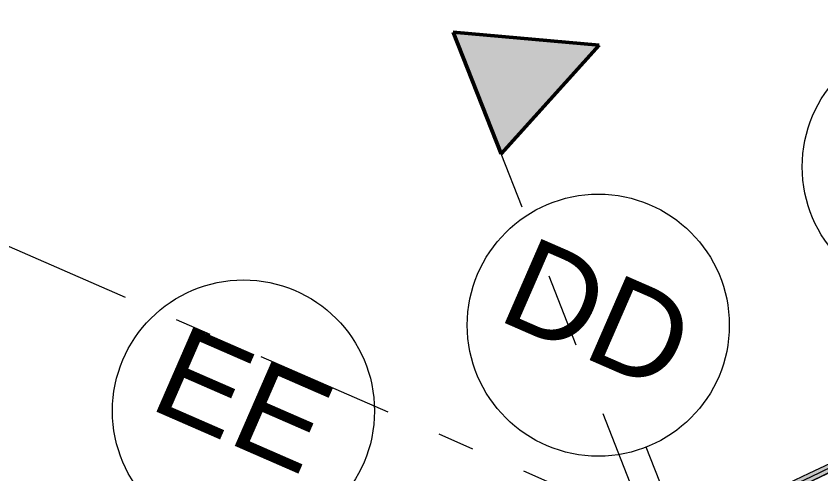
# Model space of a CAD drawing. Header units: millimetres. Extents: x -50172 to 90294, y -80883 to 25069.
# Drawn here: x -26746 to -23674, y -50114 to -48368 of the extents above; entities that cross this region are included whole.
import ezdxf
from ezdxf.enums import TextEntityAlignment as Align

# ---------------------------------------------------------------- set-up
doc = ezdxf.new("R2010")
doc.units = ezdxf.units.MM
doc.header["$MEASUREMENT"] = 0
doc.linetypes.add('Dashed', pattern=[564.444447, 282.222223, -282.222223])
doc.linetypes.add('Double Dashed', pattern=[1093.611073, 529.166651, -211.666656, 141.111112, -211.666656])
for name, color, linetype in [('A-95-MC_Marker_Section_P2.Marker', 7, 'Continuous'), ('New_A-15-MG_Structural_Grid_Phase_2', 7, 'Continuous'), ('New_A-25-M_Wall_Int', 7, 'Continuous')]:
    doc.layers.add(name, color=color, linetype=linetype)
doc.layers.add('A-95-MC_Marker_Section_P2.Marker_Pen_No__1', color=7, linetype='Continuous', lineweight=13)
doc.layers.add('New_A-25-M_Wall_Int_Pen_No__1', color=7, linetype='Continuous', lineweight=13)
for name, color, linetype, lineweight, true_color in [('A-95-MC_Marker_Section_P2.Marker_Pen_No__25', 7, 'Continuous', 50, 0x2a2a2a), ('New_A-15-MG_Structural_Grid_Phase_2_Pen_No__222', 7, 'Continuous', 13, 0x65af33), ('New_A-25-M_Wall_Int_Pen_No__107', 7, 'Continuous', 15, 0xa6a6a6), ('New_A-25-M_Wall_Int_Pen_No__81', 7, 'Continuous', 20, 0x6a6a6a)]:
    doc.layers.add(name, color=color, linetype=linetype, lineweight=lineweight, true_color=true_color)
doc.styles.add('GENERATED_STYLE_4', font='')
doc.styles.get('GENERATED_STYLE_4').set_extended_font_data('Swis721 BT')

# ---------------------------------------------------------------- blocks, each defined once
blk = doc.blocks.new('Wall_74_1', base_point=(-29918.5, -50217.2))
at = {"layer": 'New_A-25-M_Wall_Int_Pen_No__107', "linetype": 'Continuous'}
for points in [[(-20081.5, -46377.2, -0.413614), (-29924.5, -50231), (-29930.5, -50244.7, 0.413614), (-20067.8, -46383.2)], [(-20095.3, -46371.2, -0.413614), (-29918.5, -50217.2), (-29924.5, -50231, 0.413614), (-20081.5, -46377.2)]]:
    blk.add_hatch(color=256, dxfattribs=at).paths.add_polyline_path(points)
at = {"layer": 'New_A-25-M_Wall_Int_Pen_No__81', "linetype": 'Continuous', "lineweight": 0, "true_color": 0x353535}
for points in [[(-20021.1, -46403.7, -0.413614), (-29950.8, -50291.5), (-29951.2, -50292.4, 0.413614), (-20020.2, -46404.1)], [(-20067.8, -46383.2, -0.413614), (-29930.5, -50244.7), (-29930.9, -50245.6, 0.413614), (-20066.9, -46383.6)]]:
    blk.add_hatch(color=250, dxfattribs=at).paths.add_polyline_path(points)
at = {"layer": 'New_A-25-M_Wall_Int_Pen_No__1', "linetype": 'Continuous'}
for radius in [7482.1, 7467.1, 7549.1, 7548.1, 7498.1, 7497.1]:
    blk.add_arc((-26933.8, -43372.5), radius, 246.44045, 336.32308, dxfattribs=at)
blk = doc.blocks.new('Standard grid marker_6')
at = {"layer": 'New_A-15-MG_Structural_Grid_Phase_2_Pen_No__222', "linetype": 'Double Dashed'}
blk.add_line((705.1, 0), (20648.9, 0), dxfattribs=at)
at = {"layer": 'New_A-15-MG_Structural_Grid_Phase_2_Pen_No__222', "style": 'GENERATED_STYLE_4'}
blk.add_attdef('AC_MarkerText_1', text='', height=350, rotation=360, dxfattribs=at).set_placement((-500, 34.1), align=Align.MIDDLE_CENTER)
blk = doc.blocks.new('Standard grid marker_11')
at = {"layer": 'New_A-15-MG_Structural_Grid_Phase_2_Pen_No__222', "linetype": 'Continuous'}
blk.add_circle((22585.4, 0), 500, dxfattribs=at)
at = {"layer": 'New_A-15-MG_Structural_Grid_Phase_2_Pen_No__222', "style": 'GENERATED_STYLE_4'}
for tag, p in [('AC_MarkerText_1_0', (-500, 43.4)), ('AC_MarkerText_1_1', (22585.4, 43.4))]:
    blk.add_attdef(tag, text='', height=350, rotation=240.0028, dxfattribs=at).set_placement(p, align=Align.MIDDLE_CENTER)
blk = doc.blocks.new('Standard grid marker_12')
at = {"layer": 'New_A-15-MG_Structural_Grid_Phase_2_Pen_No__222', "linetype": 'Double Dashed'}
blk.add_line((19514.8, -0.2), (22105.4, -0.2), dxfattribs=at)
at = {"layer": 'New_A-15-MG_Structural_Grid_Phase_2_Pen_No__222', "linetype": 'Continuous'}
blk.add_circle((22605.4, -0.2), 500, dxfattribs=at)
at = {"layer": 'New_A-15-MG_Structural_Grid_Phase_2_Pen_No__222', "style": 'GENERATED_STYLE_4'}
for tag, p in [('AC_MarkerText_1_0', (-500, 43.2)), ('AC_MarkerText_1_1', (22605.4, 43.2))]:
    blk.add_attdef(tag, text='', height=350, rotation=225.0159, dxfattribs=at).set_placement(p, align=Align.MIDDLE_CENTER)
blk = doc.blocks.new('Standard grid marker_13')
at = {"layer": 'New_A-15-MG_Structural_Grid_Phase_2_Pen_No__222', "linetype": 'Continuous'}
blk.add_circle((22444.9, 0), 500, dxfattribs=at)
at = {"layer": 'New_A-15-MG_Structural_Grid_Phase_2_Pen_No__222', "style": 'GENERATED_STYLE_4'}
for tag, p in [('AC_MarkerText_1_0', (-500, 43.6)), ('AC_MarkerText_1_1', (22444.9, 43.6))]:
    blk.add_attdef(tag, text='', height=350, rotation=210.0234, dxfattribs=at).set_placement(p, align=Align.MIDDLE_CENTER)
blk = doc.blocks.new('Cutting Plane_1_1', base_point=(-16057.7, -71396.2))
at = {"layer": 'A-95-MC_Marker_Section_P2.Marker_Pen_No__25', "linetype": 'Continuous'}
blk.add_hatch(color=256, dxfattribs=at).paths.add_polyline_path([(-25077.3, -48428.5), (-24894.6, -48893.9), (-24520.5, -48478.4)])
at = {"layer": 'A-95-MC_Marker_Section_P2.Marker_Pen_No__1', "linetype": 'Dashed'}
blk.add_line((-16149.1, -71163.5), (-24894.6, -48893.9), dxfattribs=at)
at = {"layer": 'A-95-MC_Marker_Section_P2.Marker_Pen_No__25', "linetype": 'Continuous'}
for p, q in [((-25077.3, -48428.5), (-24894.6, -48893.9)), ((-24520.5, -48478.4), (-25077.3, -48428.5)), ((-24894.6, -48893.9), (-24520.5, -48478.4))]:
    blk.add_line(p, q, dxfattribs=at)

msp = doc.modelspace()

# ---------------------------------------------------------------- block references
at = {"layer": 'A-95-MC_Marker_Section_P2.Marker'}
msp.add_blockref('Cutting Plane_1_1', (-16057.7, -71396.2), dxfattribs=at)
at = {"layer": 'New_A-15-MG_Structural_Grid_Phase_2', "color": 8, "linetype": 'Continuous', "lineweight": 15, "zscale": 1000}
for name, p, rotation in [('Standard grid marker_6', (-43500.2, -41953.1), 336.440411583993), ('Standard grid marker_13', (-9920.8, -67004.8), 126.417012497801)]:
    msp.add_blockref(name, p, dxfattribs=dict(at, rotation=rotation))
at = {"layer": 'New_A-15-MG_Structural_Grid_Phase_2', "color": 8, "linetype": 'Continuous', "lineweight": 15}
ref = msp.add_blockref('Standard grid marker_12', (-16266.9, -70590.4), dxfattribs=dict(at, zscale=1000, rotation=111.4245376389394))
ref.add_attrib('AC_MarkerText_1_1', 'DD', dxfattribs={"layer": 'New_A-15-MG_Structural_Grid_Phase_2_Pen_No__222', "color": 85, "true_color": 0x65af33, "height": 350, "rotation": 336.4404, "style": 'GENERATED_STYLE_4'}).set_placement((-24523.9, -49503.6), align=Align.MIDDLE_CENTER)
ref = msp.add_blockref('Standard grid marker_11', (-23345.9, -72317.5), dxfattribs=dict(at, zscale=1000, rotation=96.43765179530504))
ref.add_attrib('AC_MarkerText_1_1', 'EE', dxfattribs={"layer": 'New_A-15-MG_Structural_Grid_Phase_2_Pen_No__222', "color": 85, "true_color": 0x65af33, "height": 350, "rotation": 336.4404, "style": 'GENERATED_STYLE_4'}).set_placement((-25878.2, -49831.1), align=Align.MIDDLE_CENTER)
at = {"layer": 'New_A-25-M_Wall_Int', "color": 250, "lineweight": 50, "true_color": 0x2a2a2a}
msp.add_blockref('Wall_74_1', (-29918.5, -50217.2), dxfattribs=at)

doc.saveas('drawing.dxf')
